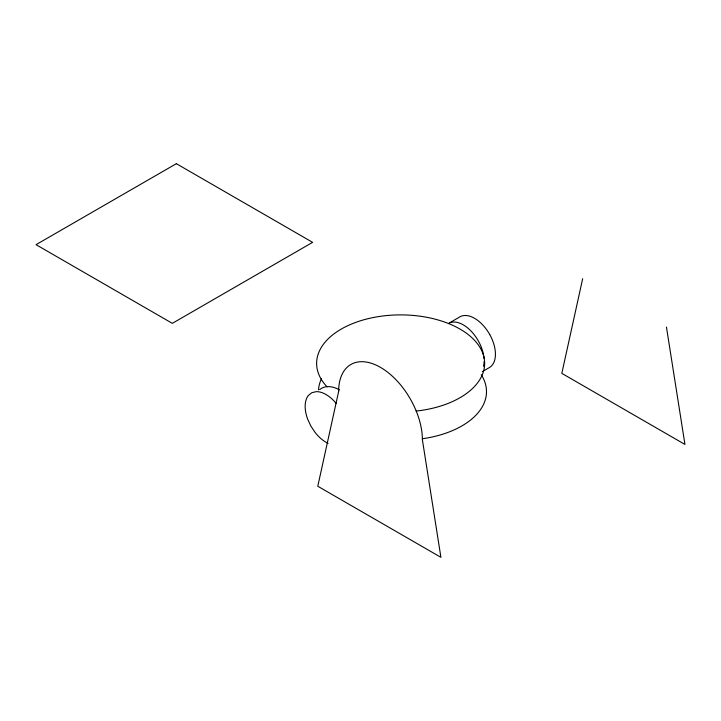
<?xml version="1.0" encoding="UTF-8"?>
<svg xmlns="http://www.w3.org/2000/svg" width="721" height="721" viewBox="0 0 721 721"><rect width="100%" height="100%" fill="white"/><g stroke="black" fill="none" stroke-linecap="round" stroke-linejoin="round"><path stroke-width="1.08" d="M582.667 278.703L561.821 373.361L684.95 444.442L666.456 327.082M319.718 389.61C325.36 384.717 333.598 386.492 339.528 389.917M482.268 371.666L488.874 367.854A29.146 16.826 60 0 0 489.775 334.598M327.127 386.88A84.015 48.505 0 0 1 368.016 318.691A84.015 48.505 0 0 1 481.087 349.424A84.015 48.505 0 0 1 416.116 411.069M483.998 358.319A29.146 16.826 60 0 0 478.456 341.141A29.534 17.052 60 0 0 449.039 323.143L460.358 316.591A29.534 17.052 60 0 1 489.766 334.607M484.097 361.491A29.146 16.826 60 0 1 483.467 366.286M328.118 443.37A29.741 17.169 60 0 1 315.041 432.375L310.823 425.994L307.642 419.09A29.029 16.763 60 0 1 308.273 395.586L311.715 392.747L316.14 391.656A29.741 17.169 60 0 1 336.337 403.589M481.231 374.731A84.015 48.505 0 0 1 422.281 438.765M318.52 389.836A84.015 48.505 0 0 1 321.467 378.759M338.618 391.584L317.781 486.242L440.91 557.324L422.416 439.963A59.248 34.211 60 0 0 380.517 367.395A59.248 34.211 60 0 0 338.618 391.584M176.348 163.676L36.05 244.671L172.319 323.35L312.617 242.346L176.348 163.676"/></g></svg>
